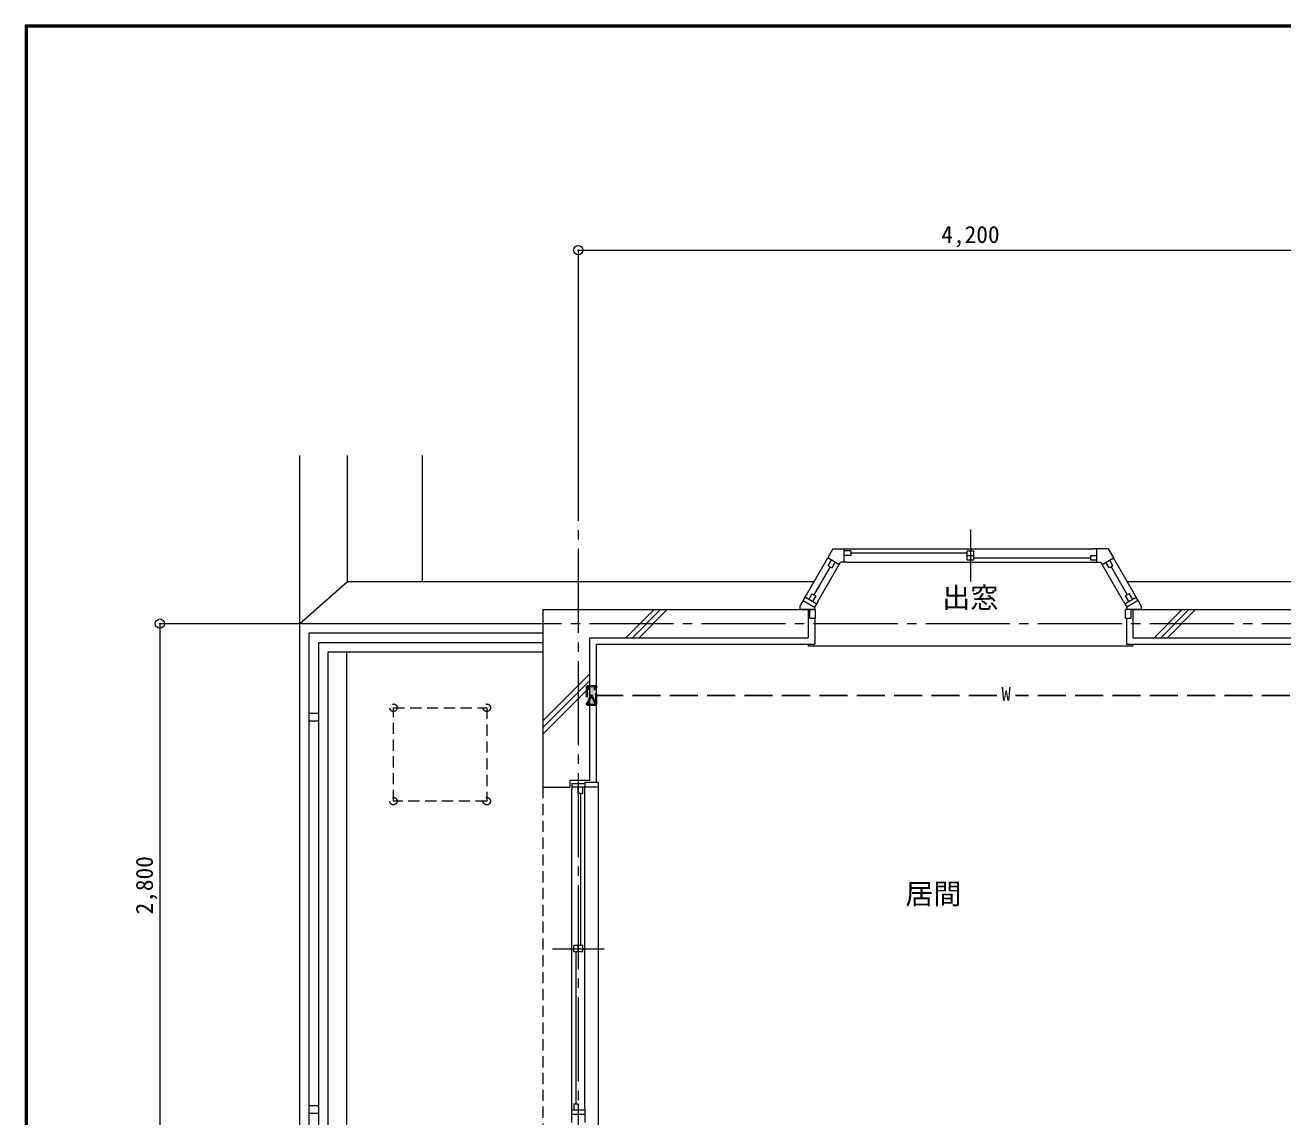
# Model space of a CAD drawing. Units: millimetres at full size, sheet at 1:50. Extents: x -9674 to 9699, y -6794 to 6791.
# Drawn here: x -9674 to -2941, y 948 to 6791 of the extents above; entities that cross this region are included whole.
import ezdxf
from ezdxf.enums import TextEntityAlignment as Align

# ---------------------------------------------------------------- set-up
doc = ezdxf.new("R2010")
doc.units = ezdxf.units.MM
doc.header["$LTSCALE"] = 50
doc.header["$PDMODE"] = 32
doc.header["$PDSIZE"] = 50
for name, pattern in [('CHAIN2', [12, 9, -1, 1, -1]), ('DASHED1', [1.8, 1.2, -0.6]), ('DASHED3', [4, 3, -1])]:
    doc.linetypes.add(name, pattern=pattern)
for name, color, linetype, lineweight in [('0-0_図面枠', 7, 'Continuous', 9), ('1-0_芯', 134, 'CHAIN2', 9), ('1-1_躯体', 134, 'Continuous', 9), ('1-3_建具', 134, 'Continuous', 9), ('1-6_ﾊﾞﾙｺﾆｰ・階段', 134, 'Continuous', 9), ('1-7_その他', 134, 'DASHED1', 9), ('1-8_ハッチ', 134, 'Continuous', 9), ('1-B_寸法', 134, 'Continuous', 9), ('1-C_梁', 134, 'DASHED1', 9), ('2-2', 5, 'DASHED3', 25)]:
    doc.layers.add(name, color=color, linetype=linetype, lineweight=lineweight)
doc.layers.add('1-A_文字', color=134, linetype='Continuous')
doc.styles.add('ＭＳ ゴシック', font='')
doc.styles.get('ＭＳ ゴシック').set_extended_font_data('MS Gothic')

msp = doc.modelspace()

# ---------------------------------------------------------------- linework, layer by layer
at = {"layer": '0-0_図面枠'}
for p, q in [((-9673.92, 6791.43), (-9673.92, -6793.93)), ((-9672.16, 6789.66), (-9672.16, -6792.16)), ((9697.16, 6789.66), (-9672.16, 6789.66)), ((-9670.4, 6787.9), (-9670.4, -6790.4)), ((9695.4, 6787.9), (-9670.4, 6787.9)), ((-9668.64, -6788.64), (-9668.64, 6786.14)), ((-9668.64, 6786.14), (9693.64, 6786.14)), ((-9666.87, 6784.38), (-9666.87, -6786.88)), ((9691.87, 6784.38), (-9666.87, 6784.38)), ((-9665.11, 6782.61), (-9665.11, -6785.11)), ((9690.11, 6782.61), (-9665.11, 6782.61)), ((-9663.35, 6780.85), (-9663.35, -6783.35)), ((9688.35, 6780.85), (-9663.35, 6780.85))]:
    msp.add_line(p, q, dxfattribs=at)
msp.add_lwpolyline([(9698.92, -6793.93), (9698.92, 6791.43), (-9673.92, 6791.43)], dxfattribs=at)
at = {"layer": '1-0_芯'}
for p, q in [((-6712.5, 4587.68), (-6712.5, -3842.32)), ((-8452.5, 3587.68), (8157.5, 3587.68))]:
    msp.add_line(p, q, dxfattribs=at)
at = {"layer": '1-1_躯体'}
for p, q in [((-6902.5, 3662.68), (-6902.5, 2712.68)), ((-3743, 3662.68), (-1477.5, 3662.68)), ((-6652.5, 3512.68), (-6652.5, 2747.68)), ((-6652.5, 3512.68), (-5482, 3512.68)), ((-6902.5, 2712.68), (-6757.5, 2712.68)), ((-6652.5, 2747.68), (-6757.5, 2747.68)), ((-6757.5, 2747.68), (-6757.5, 2712.68))]:
    msp.add_line(p, q, dxfattribs=at)
for points in [[(-6902.5, 3662.68), (-5482, 3662.68), (-5482, 3512.68)], [(-3743, 3662.68), (-3743, 3512.68), (-1512.5, 3512.68)]]:
    msp.add_lwpolyline(points, dxfattribs=at)
at = {"layer": '1-3_建具'}
for p, q in [((-4612.5, 4091.16), (-4612.5, 3814.21)), ((-5349.71, 3987.68), (-5377.42, 3939.69)), ((-5349.71, 3987.68), (-5274.3, 3987.68)), ((-5289.3, 3917.68), (-5289.3, 3987.68)), ((-5254.3, 3976.68), (-5289.3, 3976.68)), ((-5274.3, 3987.68), (-3950.7, 3987.68)), ((-5254.3, 3976.68), (-5254.3, 3952.68)), ((-4630, 3928.68), (-4630, 3976.68)), ((-4630, 3976.68), (-4595, 3976.68)), ((-3875.29, 3987.68), (-3950.7, 3987.68)), ((-3935.7, 3917.68), (-3935.7, 3987.68)), ((-3875.29, 3987.68), (-3847.58, 3939.69)), ((-5491.48, 3742.14), (-5377.42, 3939.69)), ((-5430.86, 3707.14), (-5309.3, 3917.68)), ((-5316.8, 3904.69), (-5377.42, 3939.69)), ((-5375, 3897.88), (-5357.5, 3928.19)), ((-5274.3, 3917.68), (-5309.3, 3917.68)), ((-5254.3, 3952.68), (-5289.3, 3952.68)), ((-5274.3, 3917.68), (-3950.7, 3917.68)), ((-4630, 3964.68), (-5254.3, 3964.68)), ((-4630, 3952.68), (-4595, 3952.68)), ((-4595, 3940.68), (-3970.7, 3940.68)), ((-3970.7, 3952.68), (-3970.7, 3928.68)), ((-3970.7, 3952.68), (-3935.7, 3952.68)), ((-3970.7, 3928.68), (-3935.7, 3928.68)), ((-3950.7, 3917.68), (-3915.7, 3917.68)), ((-3794.14, 3707.14), (-3915.7, 3917.68)), ((-3908.2, 3904.69), (-3847.58, 3939.69)), ((-3850, 3897.88), (-3867.5, 3928.19)), ((-3733.52, 3742.14), (-3847.58, 3939.69)), ((-5364.61, 3891.88), (-5451.17, 3741.96)), ((-3860.39, 3891.88), (-3773.83, 3741.96)), ((-5508.98, 3711.83), (-5491.48, 3742.14)), ((-5438.36, 3694.15), (-5498.98, 3729.15)), ((-5461.56, 3747.96), (-5479.06, 3717.65)), ((-5461.56, 3747.96), (-5440.78, 3735.96)), ((-5440.78, 3735.96), (-5458.28, 3705.65)), ((-5430.86, 3707.14), (-5448.36, 3676.83)), ((-3794.14, 3707.14), (-3776.64, 3676.83)), ((-3786.64, 3694.15), (-3726.02, 3729.15)), ((-3763.44, 3747.96), (-3784.22, 3735.96)), ((-3784.22, 3735.96), (-3766.72, 3705.65)), ((-3716.02, 3711.83), (-3776.64, 3676.83)), ((-3763.44, 3747.96), (-3745.94, 3717.65)), ((-3716.02, 3711.83), (-3733.52, 3742.14)), ((-5472.5, 3662.68), (-5442.5, 3662.68)), ((-5472.5, 3617.68), (-5472.5, 3662.68)), ((-5462.5, 3662.68), (-5447.5, 3662.68)), ((-3782.5, 3617.68), (-3782.5, 3662.68)), ((-3762.5, 3662.68), (-3777.5, 3662.68)), ((-3776.64, 3676.83), (-3776.64, 3662.68)), ((-3698.86, 3662.68), (-3776.64, 3662.68)), ((-3782.5, 3617.68), (-3752.5, 3617.68)), ((-5482, 3477.68), (-5482, 3467.68)), ((-3743, 3467.68), (-5482, 3467.68)), ((-3743, 3477.68), (-3743, 3467.68)), ((-6747.5, 2732.68), (-6747.5, 2697.68)), ((-6747.5, 2732.68), (-6677.5, 2732.68)), ((-6677.5, 2712.68), (-6747.5, 2712.68)), ((-6747.5, 997.68), (-6747.5, 2697.68)), ((-6712.5, 2677.68), (-6712.5, 2712.68)), ((-6688.5, 2677.68), (-6688.5, 2712.68)), ((-6677.5, 2737.68), (-6677.5, 2712.68)), ((-6605.5, 2737.68), (-6677.5, 2737.68)), ((-6677.5, 2697.68), (-6677.5, 2712.68)), ((-6677.5, 997.68), (-6677.5, 2697.68)), ((-6605.5, 2712.68), (-6605.5, -1717.32)), ((-6688.5, 2677.68), (-6712.5, 2677.68)), ((-6700.5, 2677.68), (-6700.5, 1865.18)), ((-6850.98, 1847.68), (-6574.02, 1847.68)), ((-6736.5, 1830.18), (-6736.5, 1865.18)), ((-6688.5, 1830.18), (-6736.5, 1830.18)), ((-6724.5, 1017.68), (-6724.5, 1830.18)), ((-6712.5, 1830.18), (-6712.5, 1865.18)), ((-6736.5, 1017.68), (-6712.5, 1017.68)), ((-6736.5, 1017.68), (-6736.5, 982.68)), ((-6712.5, 1017.68), (-6712.5, 982.68)), ((-6747.5, 917.68), (-6747.5, 997.68)), ((-6677.5, 982.68), (-6747.5, 982.68)), ((-6747.5, 962.68), (-6677.5, 962.68)), ((-6677.5, 997.68), (-6677.5, 917.68))]:
    msp.add_line(p, q, dxfattribs=at)
for points in [[(-4630, 3928.68), (-4595, 3928.68), (-4595, 3976.68)], [(-5375, 3897.88), (-5354.22, 3885.88), (-5336.72, 3916.19)], [(-3850, 3897.88), (-3870.78, 3885.88), (-3888.28, 3916.19)], [(-5508.98, 3711.83), (-5526.14, 3682.1), (-5526.14, 3662.68)], [(-5508.98, 3711.83), (-5448.36, 3676.83), (-5448.36, 3662.68), (-5526.14, 3662.68)], [(-3716.02, 3711.83), (-3698.86, 3682.1), (-3698.86, 3662.68)], [(-5472.5, 3617.68), (-5442.5, 3617.68), (-5442.5, 3662.68)], [(-3752.5, 3617.68), (-3752.5, 3662.68), (-3782.5, 3662.68)], [(-6605.5, 2737.68), (-6605.5, 2712.68), (-6677.5, 2712.68)], [(-6688.5, 1830.18), (-6688.5, 1865.18), (-6736.5, 1865.18)]]:
    msp.add_lwpolyline(points, dxfattribs=at)
at = {"layer": '1-6_ﾊﾞﾙｺﾆｰ・階段'}
for p, q in [((-8202.5, 3587.68), (-8202.5, 4487.58)), ((-7947.5, 3812.68), (-7947.5, 4487.58)), ((-7547.5, 3812.68), (-7547.5, 4487.58)), ((-8202.5, 3587.68), (-7947.5, 3812.68)), ((-7947.5, 3812.68), (-5450.75, 3812.68)), ((-3774.25, 3812.68), (-1562.5, 3812.68)), ((-8152.5, 3537.68), (-6902.5, 3537.68)), ((-8152.5, -3214.95), (-8152.5, 3537.68)), ((-8052.5, 3437.68), (-6902.5, 3437.68)), ((-8052.5, -562.32), (-8052.5, 3437.68)), ((-7952.5, -2552.32), (-7952.5, 3437.68)), ((-8152.5, 3107.68), (-8102.5, 3107.68)), ((-8152.5, 3067.68), (-8102.5, 3067.68)), ((-8152.5, 1007.68), (-8102.5, 1007.68)), ((-8152.5, 967.68), (-8102.5, 967.68))]:
    msp.add_line(p, q, dxfattribs=at)
for points in [[(-8202.5, -3214.95), (-8202.5, 3587.68), (-6902.5, 3587.68)], [(-8102.5, -3214.95), (-8102.5, 3487.68), (-6902.5, 3487.68)]]:
    msp.add_lwpolyline(points, dxfattribs=at)
at = {"layer": '1-7_その他'}
for p, q in [((-7702.5, 3137.68), (-7202.5, 3137.68)), ((-7702.5, 2637.68), (-7702.5, 3137.68)), ((-7202.5, 3137.68), (-7202.5, 2637.68)), ((-7202.5, 2637.68), (-7702.5, 2637.68))]:
    msp.add_line(p, q, dxfattribs=at)
for centre in [(-7702.5, 3137.68), (-7202.5, 3137.68), (-7702.5, 2637.68), (-7202.5, 2637.68)]:
    msp.add_circle(centre, 20, dxfattribs=at)
at = {"layer": '1-8_ハッチ'}
for p, q in [((-6457.17, 3512.68), (-6307.17, 3662.68)), ((-6421.81, 3512.68), (-6271.81, 3662.68)), ((-6386.46, 3512.68), (-6236.46, 3662.68)), ((-3628.74, 3512.68), (-3478.74, 3662.68)), ((-3593.38, 3512.68), (-3443.38, 3662.68)), ((-3558.03, 3512.68), (-3408.03, 3662.68)), ((-5447, 3617.68), (-5447, 3477.68)), ((-3778, 3617.68), (-3778, 3477.68)), ((-6617.5, 3477.68), (-6617.5, 2737.68)), ((-6617.5, 3477.68), (-5447, 3477.68)), ((-3778, 3477.68), (-1507.5, 3477.68)), ((-6902.5, 3067.35), (-6652.5, 3317.35)), ((-6902.5, 3031.99), (-6652.5, 3281.99)), ((-6902.5, 2996.64), (-6652.5, 3246.64))]:
    msp.add_line(p, q, dxfattribs=at)
at = {"layer": '1-B_寸法'}
for p, q in [((-6712.5, 5587.68), (-6712.5, 4587.68)), ((-6712.5, 5587.68), (-2512.5, 5587.68)), ((-8952.5, 3587.68), (-8952.5, 787.68)), ((-8952.5, 3587.68), (-8452.5, 3587.68))]:
    msp.add_line(p, q, dxfattribs=at)
for p in [(-6712.5, 5587.68), (-8952.5, 3587.68)]:
    msp.add_point(p, dxfattribs=at)
at = {"layer": '1-C_梁'}
msp.add_line((-6902.5, 2712.68), (-6902.5, -1717.32), dxfattribs=at)
at = {"layer": '2-2', "color": 4, "linetype": 'DASHED1', "lineweight": 35}
for p, q in [((-6667.5, 3253.56), (-6667.5, 3153.56)), ((-6667.5, 3253.56), (-6617.5, 3253.56)), ((-6667.5, 3153.56), (-6617.5, 3253.56)), ((-6617.5, 3153.56), (-6667.5, 3253.56))]:
    msp.add_line(p, q, dxfattribs=at)
at = {"layer": '2-2'}
for p, q in [((-4471.96, 3203.56), (-6617.5, 3203.56)), ((-1902.3, 3203.56), (-4371.96, 3203.56))]:
    msp.add_line(p, q, dxfattribs=at)
at = {"layer": '2-2', "color": 4, "linetype": 'DASHED1', "lineweight": 35}
msp.add_lwpolyline([(-6667.5, 3153.56), (-6617.5, 3153.56), (-6617.5, 3253.56)], dxfattribs=at)
at = {"layer": '2-2', "color": 150}
msp.add_solid([(-6667.5, 3153.56), (-6667.5, 3253.56), (-6617.5, 3153.56), (-6617.5, 3253.56)], dxfattribs=at)

# ---------------------------------------------------------------- texts
at = {"layer": '1-A_文字', "style": 'ＭＳ ゴシック'}
for s, p in [('出窓', (-4764.03, 3638.93)), ('居間', (-4961.59, 2053.18))]:
    msp.add_text(s, height=110, dxfattribs=at).set_placement(p, align=Align.BOTTOM_LEFT)
at = {"layer": '1-B_寸法', "style": 'ＭＳ ゴシック'}
msp.add_text('4,200', height=91.64, dxfattribs=at).set_placement((-4768.75, 5597.68), align=Align.BOTTOM_LEFT)
msp.add_text('2,800', height=91.64, rotation=90, dxfattribs=at).set_placement((-8962.5, 2031.43), align=Align.BOTTOM_LEFT)
at = {"layer": '2-2', "color": 7, "style": 'ＭＳ ゴシック'}
msp.add_text('W', height=73.31, dxfattribs=at).set_placement((-4446.96, 3153.56), align=Align.BOTTOM_LEFT)

doc.saveas('drawing.dxf')
